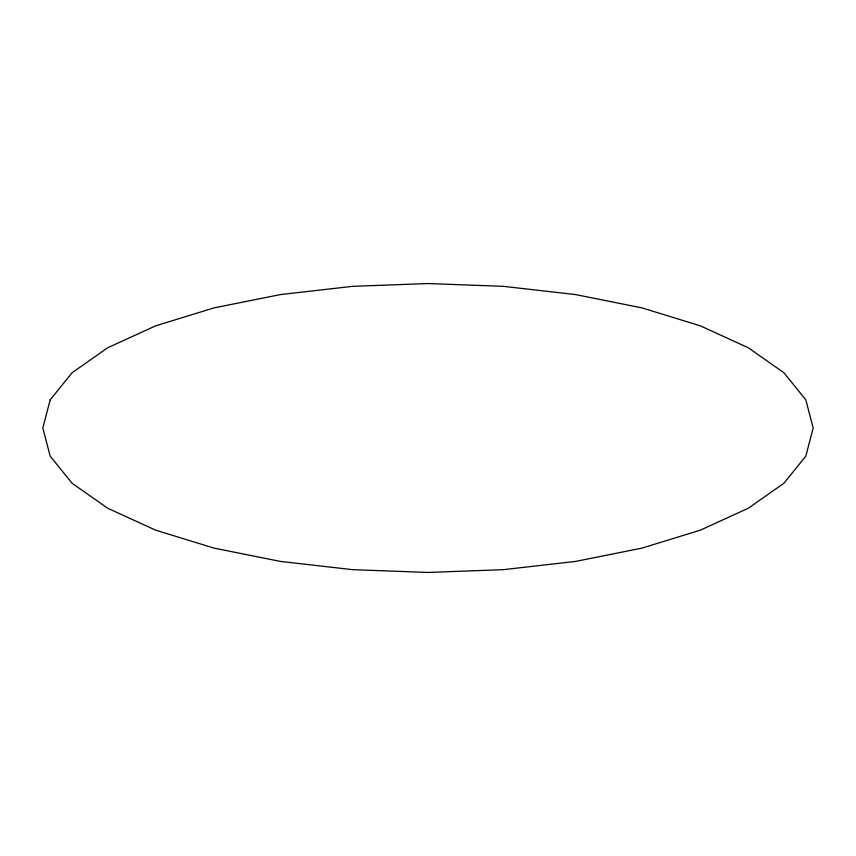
<?xml version="1.0" encoding="UTF-8"?>
<svg xmlns="http://www.w3.org/2000/svg" width="856" height="856" viewBox="0 0 856 856"><rect width="100%" height="100%" fill="white"/><g stroke="black" fill="none" stroke-linecap="round" stroke-linejoin="round"><path stroke-width="1.28" d="M50.204 399.816L42.8 428L50.204 456.184L72.118 483.276L107.717 508.25L155.621 530.142L213.989 548.108L280.586 561.45L352.854 569.679L428 572.45L503.146 569.679L575.414 561.45L642.011 548.108L700.379 530.142L748.283 508.25L783.882 483.276L805.796 456.184L813.2 428L805.796 399.816L783.882 372.724L748.283 347.75L700.379 325.858L642.011 307.893L575.414 294.55L503.146 286.321L428 283.55L352.854 286.321L280.586 294.55L213.989 307.893L155.621 325.858L107.717 347.75L72.118 372.724L50.204 399.816"/></g></svg>
